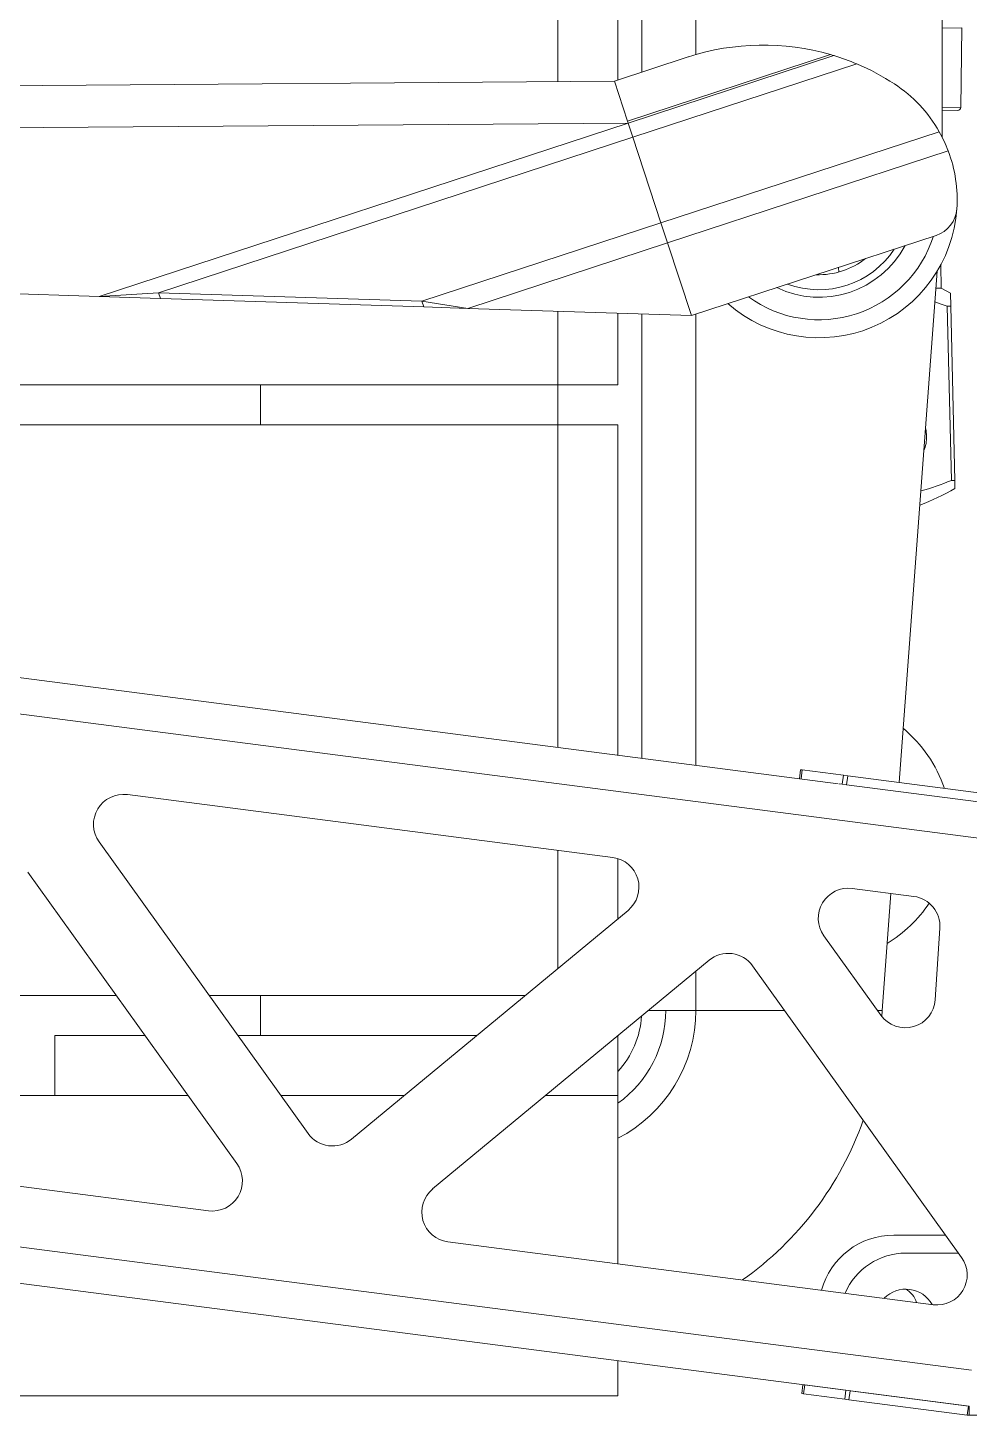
# Model space of a CAD drawing. Header units: millimetres. Extents: x 0 to 197, y 0 to 196.
# Drawn here: x 59.44 to 75.11, y 146.38 to 169.49 of the extents above; entities that cross this region are included whole.
import ezdxf

# ---------------------------------------------------------------- set-up
doc = ezdxf.new("R2010")
doc.units = ezdxf.units.MM

msp = doc.modelspace()

# ---------------------------------------------------------------- linework, layer by layer
at = {"color": 7, "linetype": 'Continuous', "lineweight": 15}
for p, q in [((74.663, 175.697), (74.663, 167.666)), ((69.663, 174.277), (69.663, 168.747)), ((68.267, 170.29), (68.267, 168.591)), ((69.267, 168.617), (69.267, 170.29)), ((74.974, 168.158), (74.99, 169.487)), ((70.438, 169.001), (69.209, 168.598)), ((72.805, 169.04), (69.427, 167.933)), ((72.863, 169.023), (69.438, 167.9)), ((73.243, 168.884), (69.516, 167.662)), ((69.209, 168.598), (51.557, 168.462)), ((69.427, 167.933), (69.209, 168.598)), ((74.926, 168.109), (74.663, 168.103)), ((69.438, 167.9), (60.628, 165.011)), ((69.438, 167.9), (69.427, 167.933)), ((69.516, 167.662), (69.438, 167.9)), ((74.616, 167.756), (69.983, 166.237)), ((61.62, 165.073), (69.516, 167.662)), ((69.983, 166.237), (69.516, 167.662)), ((74.765, 167.436), (70.092, 165.904)), ((66.003, 164.932), (69.983, 166.237)), ((69.983, 166.237), (70.092, 165.904)), ((66.765, 164.813), (70.092, 165.904)), ((70.489, 164.693), (70.092, 165.904)), ((74.565, 166.029), (70.489, 164.693)), ((72.94, 165.497), (72.942, 165.418)), ((73.946, 156.918), (74.58, 165.432)), ((74.649, 165.152), (74.64, 165.536)), ((53.792, 165.232), (60.628, 165.011)), ((60.628, 165.011), (61.62, 165.073)), ((60.628, 165.011), (61.651, 164.978)), ((61.62, 165.073), (66.003, 164.932)), ((61.651, 164.978), (61.62, 165.073)), ((61.651, 164.978), (66.034, 164.837)), ((74.649, 165.152), (74.559, 165.15)), ((74.801, 165.069), (74.649, 165.152)), ((74.806, 164.852), (74.801, 165.067)), ((66.765, 164.813), (66.003, 164.932)), ((66.034, 164.837), (66.003, 164.932)), ((66.765, 164.813), (66.034, 164.837)), ((66.765, 164.813), (70.489, 164.693)), ((68.267, 164.765), (68.267, 163.54)), ((74.806, 164.852), (74.75, 164.851)), ((74.817, 161.949), (74.75, 164.851)), ((74.806, 164.852), (74.873, 161.95)), ((69.267, 163.54), (69.267, 164.732)), ((69.663, 164.72), (69.663, 157.322)), ((54.603, 163.54), (68.267, 163.54)), ((63.318, 163.54), (63.318, 162.873)), ((68.267, 163.54), (68.267, 162.873)), ((68.267, 163.54), (69.267, 163.54)), ((54.867, 162.873), (68.267, 162.873)), ((68.267, 162.873), (68.267, 157.502)), ((69.267, 162.873), (68.267, 162.873)), ((69.267, 157.373), (69.267, 162.873)), ((74.873, 161.95), (74.817, 161.949)), ((74.873, 161.95), (74.877, 161.812)), ((72.932, 156.898), (55.834, 159.113)), ((72.306, 157.13), (72.287, 156.982)), ((72.335, 157.127), (72.306, 157.13)), ((73.021, 157.038), (72.335, 157.127)), ((72.947, 156.896), (73.002, 156.889)), ((73.021, 157.038), (73.002, 156.889)), ((73.002, 156.889), (73.072, 156.88)), ((73.091, 157.029), (73.021, 157.038)), ((73.072, 156.88), (73.091, 157.029)), ((73.091, 157.029), (75.755, 156.683)), ((69.18, 155.67), (61.099, 156.717)), ((73.072, 156.88), (75.736, 156.534)), ((60.628, 155.93), (64.108, 151.075)), ((68.267, 155.788), (68.267, 153.823)), ((69.267, 154.651), (69.267, 155.651)), ((59.441, 155.428), (62.92, 150.573)), ((74.192, 155.021), (73.167, 155.154)), ((73.663, 153.124), (73.808, 155.07)), ((64.833, 150.981), (69.434, 154.789)), ((72.696, 154.366), (73.644, 153.043)), ((74.627, 154.493), (74.55, 153.302)), ((66.182, 150.151), (70.783, 153.958)), ((71.509, 153.864), (74.988, 149.01)), ((56.12, 153.373), (60.914, 153.373)), ((62.461, 153.373), (67.724, 153.373)), ((63.318, 153.373), (63.318, 152.707)), ((69.775, 153.124), (70.563, 153.124)), ((72.039, 153.124), (70.563, 153.124)), ((73.663, 153.124), (73.586, 153.124)), ((73.662, 153.019), (73.663, 153.124)), ((59.892, 152.707), (61.391, 152.707)), ((59.892, 151.707), (59.892, 152.707)), ((62.938, 152.707), (66.918, 152.707)), ((69.267, 152.704), (69.267, 151.707)), ((59.892, 151.707), (59.142, 151.707)), ((62.108, 151.707), (59.892, 151.707)), ((65.71, 151.707), (63.655, 151.707)), ((69.267, 151.707), (68.062, 151.707)), ((69.267, 151.707), (69.267, 148.903)), ((62.45, 149.786), (55.127, 150.735)), ((74.517, 148.223), (66.436, 149.269)), ((74.721, 149.382), (73.86, 149.382)), ((54.549, 149.196), (75.115, 146.532)), ((74.936, 149.082), (74.06, 149.082)), ((69.267, 147.289), (69.267, 146.707)), ((72.347, 146.89), (72.328, 146.742)), ((72.328, 146.742), (72.357, 146.738)), ((72.377, 146.887), (72.347, 146.89)), ((72.357, 146.738), (72.377, 146.887)), ((72.357, 146.738), (73.043, 146.649)), ((73.062, 146.798), (72.377, 146.887)), ((73.062, 146.798), (73.043, 146.649)), ((73.132, 146.788), (73.062, 146.798)), ((73.113, 146.64), (73.132, 146.788)), ((73.132, 146.788), (75.102, 146.533)), ((69.267, 146.707), (53.253, 146.707)), ((73.043, 146.649), (73.113, 146.64)), ((73.113, 146.64), (75.083, 146.384)), ((75.102, 146.533), (75.083, 146.384)), ((75.114, 146.532), (75.114, 146.382)), ((75.114, 146.382), (76.468, 146.382))]:
    msp.add_line(p, q, dxfattribs=at)
at = {"color": 8, "linetype": 'Continuous', "lineweight": 15}
for p, q in [((70.563, 174.23), (70.563, 169.035)), ((74.99, 169.487), (74.663, 169.479)), ((74.663, 168.151), (74.974, 168.158)), ((69.438, 167.9), (52.129, 167.766)), ((70.563, 164.717), (70.563, 157.205)), ((75.683, 155.937), (55.914, 158.498)), ((72.316, 156.978), (72.335, 157.127)), ((70.563, 153.776), (70.563, 153.124)), ((54.783, 149.771), (75.154, 147.132))]:
    msp.add_line(p, q, dxfattribs=at)
at = {"color": 7, "linetype": 'Continuous', "lineweight": 15, "flags": 128}
for points in [[(74.75, 164.851), (74.633, 164.892), (74.542, 164.92)], [(74.386, 162.821), (74.395, 162.782), (74.406, 162.684)]]:
    msp.add_lwpolyline(points, dxfattribs=at)
at = {"color": 7, "linetype": 'Continuous', "lineweight": 15}
for centre, radius, start, end in [((71.685, 165.199), 4, 73.7428, 108.1499), ((71.685, 165.2), 4, 72.8674, 73.7406), ((71.686, 165.205), 3.995, 67.0684, 72.8711), ((71.685, 165.2), 4, 56.8864, 67.072), ((72.613, 166.624), 2.3, 29.4721, 56.8864), ((74.924, 168.159), 0.05, 271.3322, 359.3322), ((72.613, 166.624), 2.3, 20.6809, 29.4717), ((72.613, 166.624), 2.3, 356.196, 20.6805), ((72.613, 166.624), 2.3, 228.8163, 356.196), ((74.409, 166.504), 0.5, 288.1521, 356.196), ((72.613, 166.624), 2, 234.0615, 342.2426), ((72.613, 166.624), 1.625, 244.3598, 331.9444), ((72.613, 166.624), 1.5, 249.5969, 326.7073), ((72.613, 166.624), 1.25, 267.9383, 308.3659), ((73.856, 162.671), 0.55, 335.6979, 1.3322), ((72.539, 165.989), 4.786, 291.4606, 299.2397), ((73.486, 164.986), 3.316, 284.3522, 293.6744), ((72.613, 156.124), 2.2, 18.4332, 50.4818), ((61.035, 156.221), 0.5, 82.6183, 215.6281), ((69.116, 155.174), 0.5, 309.6085, 82.6183), ((73.102, 154.658), 0.5, 82.6183, 215.6281), ((72.613, 156.124), 2.2, 300.9975, 326.4857), ((74.128, 154.525), 0.5, 356.3092, 82.6183), ((71.102, 153.573), 0.5, 35.6281, 129.6085), ((74.051, 153.334), 0.5, 215.6281, 356.3092), ((68.163, 153.124), 1.9, 305.5285, 0), ((68.163, 153.124), 2.4, 297.3899, 0), ((68.163, 153.124), 1.5, 317.3977, 356.3724), ((68.163, 153.124), 5.5, 305.2828, 340.575), ((64.514, 151.366), 0.5, 215.6281, 309.6085), ((62.514, 150.282), 0.5, 262.6183, 35.6281), ((66.501, 149.765), 0.5, 129.6085, 262.6183), ((73.86, 148.132), 1.25, 90, 164.594), ((74.06, 147.982), 1.1, 90, 156.9241), ((74.581, 148.718), 0.5, 262.6183, 35.6281), ((74.06, 147.982), 0.5, 29.1386, 136.098), ((73.86, 148.132), 0.4, 18.482, 61.0333), ((75.114, 146.627), 0.095, 262.6, 270), ((75.114, 146.627), 0.245, 262.6, 270)]:
    msp.add_arc(centre, radius, start, end, dxfattribs=at)

doc.saveas('drawing.dxf')
